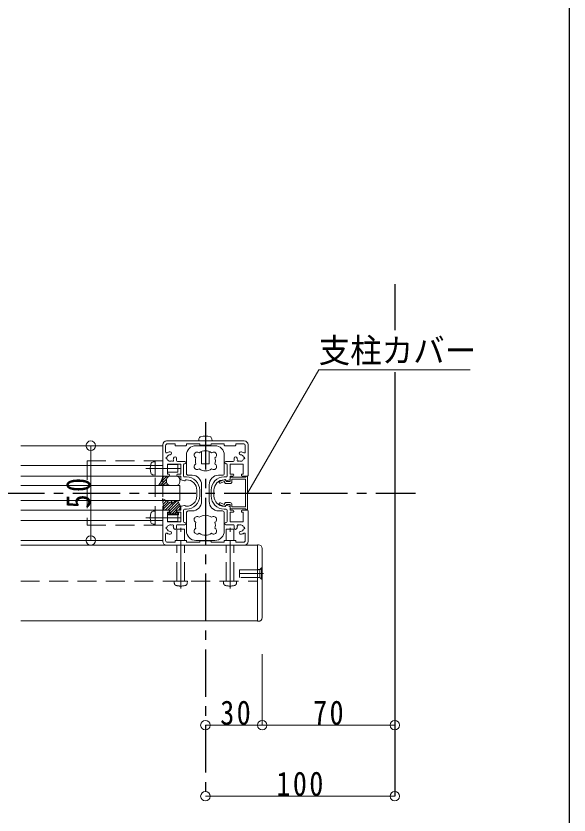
# Model space of a CAD drawing. Units: millimetres at full size, sheet at 1:5. Extents: x -1050 to 1050, y -742 to 742.
# Drawn here: x 698 to 990, y -421.7 to 0 of the extents above; entities that cross this region are included whole.
import ezdxf
from ezdxf.enums import TextEntityAlignment as Align

# ---------------------------------------------------------------- set-up
doc = ezdxf.new("R2010")
doc.units = ezdxf.units.MM
doc.header["$LTSCALE"] = 5
for name, pattern in [('CHAIN1', [8, 5, -1, 1, -1]), ('DASHED1', [1.8, 1.2, -0.6]), ('DASHED2', [3, 2, -1])]:
    doc.linetypes.add(name, pattern=pattern)
for name, color, linetype in [('0-0_通り芯', 7, 'CHAIN1'), ('0-1_躯体', 134, 'Continuous'), ('1-5_図枠1_1', 7, 'Continuous')]:
    doc.layers.add(name, color=color, linetype=linetype)
for name, color, linetype, lineweight in [('0-3_寸法', 54, 'Continuous', 20), ('0-4_手摺部材', 92, 'Continuous', 20), ('0-6_パネル', 4, 'Continuous', 20), ('0-7_ガラス', 6, 'Continuous', 20), ('0-8_その他', 11, 'Continuous', 20), ('0-9_文字', 3, 'Continuous', 20), ('0-A_支柱', 6, 'Continuous', 20), ('0-B_足元', 4, 'Continuous', 20)]:
    doc.layers.add(name, color=color, linetype=linetype, lineweight=lineweight)
doc.styles.add('ＭＳ ゴシック', font='')
doc.styles.get('ＭＳ ゴシック').set_extended_font_data('MS Gothic')

# ---------------------------------------------------------------- blocks, each defined once
blk = doc.blocks.new('dimension_origin')
at = {"color": 0, "linetype": 'Continuous', "lineweight": -2}
blk.add_circle((0, 0), 1.25, dxfattribs=at)

msp = doc.modelspace()

# ---------------------------------------------------------------- linework, layer by layer
at = {"layer": '0-0_通り芯'}
for p, q in [((798.02, -214.293), (798.02, -411.793)), ((-151.98, -251.793), (909.011, -251.793))]:
    msp.add_line(p, q, dxfattribs=at)
at = {"layer": '0-1_躯体'}
for p, q in [((898.02, -141.531), (898.02, -165.832)), ((898.02, -188.063), (898.02, -411.793))]:
    msp.add_line(p, q, dxfattribs=at)
at = {"layer": '0-3_寸法'}
for p, q in [((737.484, -226.793), (737.484, -276.793)), ((828.02, -374.293), (828.02, -336.793)), ((798.02, -374.293), (828.02, -374.293)), ((828.02, -374.293), (898.02, -374.293)), ((898.02, -411.793), (798.02, -411.793))]:
    msp.add_line(p, q, dxfattribs=at)
at = {"layer": '0-3_寸法', "linetype": 'DASHED2'}
for p, q in [((735.52, -234.793), (735.52, -268.793)), ((775.52, -234.793), (735.52, -234.793)), ((771.52, -268.793), (771.52, -234.793)), ((775.52, -268.793), (775.52, -234.793)), ((735.52, -268.793), (775.52, -268.793)), ((827.62, -291.293), (826.72, -292.293)), ((828.02, -291.293), (827.62, -291.293)), ((828.02, -291.293), (828.02, -297.293)), ((827.62, -297.293), (826.72, -296.293)), ((828.02, -297.293), (827.62, -297.293))]:
    msp.add_line(p, q, dxfattribs=at)
at = {"layer": '0-3_寸法', "linetype": 'CHAIN1'}
msp.add_line((816.02, -294.293), (828.616, -294.293), dxfattribs=at)
at = {"layer": '0-3_寸法', "linetype": 'DASHED2'}
msp.add_lwpolyline([(826.72, -296.293), (816.02, -296.293), (816.02, -292.293), (826.72, -292.293)], close=True, dxfattribs=at)
at = {"layer": '0-4_手摺部材'}
for p, q in [((775.52, -226.793), (700.52, -226.793)), ((770.401, -235.391), (771.52, -235.293)), ((771.52, -235.293), (771.52, -242.293)), ((700.52, -237.293), (775.52, -237.293)), ((778.097, -236.793), (783.52, -236.793)), ((783.52, -240.793), (783.52, -236.793)), ((775.52, -242.793), (700.52, -242.793)), ((770.401, -242.195), (771.52, -242.293)), ((778.02, -240.793), (783.52, -240.793)), ((775.52, -260.793), (700.52, -260.793)), ((770.401, -261.391), (771.52, -261.293)), ((771.52, -261.293), (771.52, -268.293)), ((778.097, -262.793), (783.52, -262.793)), ((783.52, -266.793), (783.52, -262.793)), ((775.52, -266.293), (700.52, -266.293)), ((770.401, -268.195), (771.52, -268.293)), ((778.02, -266.793), (783.52, -266.793)), ((783.02, -270.793), (787.02, -270.793)), ((783.02, -276.793), (783.02, -270.793)), ((787.02, -276.793), (787.02, -270.793)), ((809.02, -270.793), (813.02, -270.793)), ((809.02, -276.793), (809.02, -270.793)), ((813.02, -276.793), (813.02, -270.793)), ((700.52, -276.793), (775.52, -276.793)), ((825.52, -279.093), (825.52, -319.493)), ((825.52, -279.093), (826.02, -279.093)), ((828.02, -281.093), (828.02, -317.493)), ((825.52, -319.493), (826.02, -319.493))]:
    msp.add_line(p, q, dxfattribs=at)
at = {"layer": '0-4_手摺部材', "linetype": 'CHAIN1'}
for p, q in [((766.52, -238.793), (784.622, -238.793)), ((766.52, -264.793), (784.622, -264.793)), ((785.02, -302.209), (785.02, -270.134)), ((811.02, -302.209), (811.02, -270.134))]:
    msp.add_line(p, q, dxfattribs=at)
at = {"layer": '0-4_手摺部材', "linetype": 'DASHED2'}
for p, q in [((783.02, -298.293), (783.02, -279.293)), ((787.02, -298.293), (787.02, -279.293)), ((809.02, -298.293), (809.02, -279.293)), ((813.02, -298.293), (813.02, -279.293)), ((781.618, -299.412), (781.52, -298.293)), ((788.52, -298.293), (781.52, -298.293)), ((788.422, -299.412), (788.52, -298.293)), ((807.618, -299.412), (807.52, -298.293)), ((814.52, -298.293), (807.52, -298.293)), ((814.422, -299.412), (814.52, -298.293))]:
    msp.add_line(p, q, dxfattribs=at)
at = {"layer": '0-4_手摺部材', "linetype": 'DASHED1'}
for p, q in [((826.72, -292.193), (825.52, -292.193)), ((827.62, -291.293), (828.02, -291.293)), ((827.62, -291.293), (827.62, -297.293)), ((826.72, -296.393), (825.52, -296.393)), ((827.62, -297.293), (826.72, -296.393)), ((827.62, -297.293), (828.02, -297.293))]:
    msp.add_line(p, q, dxfattribs=at)
msp.add_lwpolyline([(826.72, -296.393), (826.72, -292.193), (827.62, -291.293)], dxfattribs=at)
at = {"layer": '0-4_手摺部材'}
for centre, radius, start, end in [((770.514, -236.686), 1.3, 94.99997, 164.11918), ((777.92, -238.793), 9, 164.11916, 195.88085), ((770.514, -240.9), 1.3, 195.88083, 264.99995), ((770.514, -262.686), 1.3, 94.99997, 164.11918), ((777.92, -264.793), 9, 164.11916, 195.88085), ((770.514, -266.9), 1.3, 195.88083, 264.99995), ((826.02, -281.093), 2, 0, 90), ((826.02, -317.493), 2, 270, 360)]:
    msp.add_arc(centre, radius, start, end, dxfattribs=at)
at = {"layer": '0-4_手摺部材', "linetype": 'DASHED2'}
for centre, radius, start, end in [((782.913, -299.299), 1.3, 185, 254.11915), ((787.127, -299.299), 1.3, 285.88085, 355), ((808.913, -299.299), 1.3, 185, 254.11915), ((813.127, -299.299), 1.3, 285.88085, 355), ((785.02, -291.893), 9, 254.11915, 285.88085), ((811.02, -291.893), 9, 254.11915, 285.88085)]:
    msp.add_arc(centre, radius, start, end, dxfattribs=at)
at = {"layer": '0-6_パネル'}
for p, q in [((700.52, -279.293), (825.52, -279.293)), ((825.52, -279.293), (825.52, -319.293)), ((825.52, -319.293), (700.52, -319.293))]:
    msp.add_line(p, q, dxfattribs=at)
at = {"layer": '0-6_パネル', "linetype": 'DASHED2'}
msp.add_line((700.52, -298.293), (825.52, -298.293), dxfattribs=at)
at = {"layer": '0-7_ガラス'}
msp.add_line((700.52, -255.793), (784.52, -255.793), dxfattribs=at)
msp.add_lwpolyline([(784.52, -255.793), (784.52, -247.793), (700.52, -247.793)], dxfattribs=at)
at = {"layer": '0-8_その他'}
for p, q in [((774.159, -247.793), (777.52, -244.432)), ((774.365, -246.173), (777.52, -243.018)), ((775.312, -243.812), (776.331, -242.793)), ((777.52, -242.793), (775.52, -242.793)), ((779.52, -242.793), (782.52, -242.793)), ((811.02, -245.768), (811.02, -243.743)), ((819.12, -244.443), (812.02, -244.443)), ((812.02, -245.768), (812.02, -244.443)), ((819.12, -244.443), (819.12, -259.143)), ((820.02, -242.943), (819.744, -242.943)), ((820.32, -243.243), (820.32, -260.343)), ((777.52, -247.793), (773.365, -247.793)), ((775.574, -247.793), (777.52, -245.847)), ((776.988, -247.793), (777.52, -247.261)), ((777.52, -245.793), (777.52, -244.793)), ((782.52, -247.793), (779.52, -247.793)), ((784.52, -244.793), (784.52, -245.793)), ((808.21, -244.614), (805.637, -245.628)), ((806.003, -246.558), (807.993, -245.774)), ((808.432, -246.608), (807.993, -245.774)), ((809.12, -245.768), (808.585, -244.753)), ((811.02, -246.768), (808.698, -246.768)), ((811.02, -245.768), (809.12, -245.768)), ((775.439, -254.985), (776.002, -260.613)), ((775.44, -254.997), (775.561, -254.877)), ((775.569, -256.283), (776.485, -255.367)), ((779.87, -257.179), (775.586, -254.886)), ((775.698, -257.568), (777.406, -255.86)), ((775.826, -258.854), (778.327, -256.353)), ((775.955, -260.14), (779.248, -256.846)), ((776.716, -260.793), (780.27, -257.239)), ((778.13, -260.793), (783.13, -255.793)), ((779.22, -261.117), (783.748, -256.589)), ((779.87, -255.793), (779.87, -257.179)), ((779.87, -256.224), (780.27, -255.824)), ((779.97, -255.693), (780.17, -255.693)), ((780.27, -257.393), (782.27, -255.793)), ((780.27, -255.793), (780.27, -257.393)), ((783.27, -255.793), (782.27, -255.793)), ((784.77, -258.293), (783.27, -255.793)), ((806.003, -257.028), (807.993, -257.812)), ((808.432, -256.978), (807.993, -257.812)), ((811.02, -256.818), (808.698, -256.818)), ((776.02, -260.793), (779.22, -260.793)), ((778.458, -263.293), (784.278, -257.473)), ((779.22, -262.093), (779.22, -260.793)), ((779.873, -263.293), (784.77, -258.396)), ((782.82, -260.793), (784.62, -260.793)), ((782.82, -262.093), (782.82, -260.793)), ((783.787, -260.793), (784.77, -259.81)), ((784.77, -258.293), (784.77, -260.643)), ((808.21, -258.972), (805.637, -257.958)), ((809.12, -257.818), (808.585, -258.833)), ((811.02, -257.818), (809.12, -257.818)), ((811.02, -257.818), (811.02, -259.843)), ((812.02, -257.818), (812.02, -259.143)), ((819.12, -259.143), (812.02, -259.143)), ((820.02, -260.643), (819.744, -260.643)), ((778.27, -262.093), (778.27, -263.293)), ((778.27, -262.093), (779.22, -262.093)), ((778.27, -263.293), (783.77, -263.293)), ((781.287, -263.293), (782.82, -261.76)), ((782.701, -263.293), (783.77, -262.224))]:
    msp.add_line(p, q, dxfattribs=at)
for points in [[(775.52, -242.793), (775.517, -242.809), (775.508, -242.856), (775.494, -242.933), (775.474, -243.038), (775.449, -243.168), (775.419, -243.32), (775.384, -243.489), (775.344, -243.672), (775.3, -243.864), (775.25, -244.06), (775.197, -244.254), (775.141, -244.441), (775.084, -244.617), (775.029, -244.776), (774.977, -244.913), (774.933, -245.025), (774.899, -245.107), (774.878, -245.158), (774.871, -245.175), (774.863, -245.192), (774.841, -245.243), (774.803, -245.326), (774.75, -245.44), (774.681, -245.582), (774.596, -245.749), (774.496, -245.937), (774.384, -246.14), (774.262, -246.353), (774.133, -246.571), (774.002, -246.786), (773.873, -246.994), (773.752, -247.187), (773.641, -247.361), (773.546, -247.511), (773.468, -247.632), (773.411, -247.72), (773.376, -247.775), (773.365, -247.793)], [(819.532, -243.031), (819.12, -243.443), (811.32, -243.443)], [(819.532, -260.555), (819.12, -260.143), (811.32, -260.143)], [(782.82, -262.093), (783.77, -262.093), (783.77, -263.293)]]:
    msp.add_lwpolyline(points, dxfattribs=at)
for centre, radius, start, end in [((779.52, -244.793), 2, 90, 180), ((782.52, -244.793), 2, 360, 90), ((808.32, -244.893), 0.3, 27.77884, 111.50514), ((811.32, -243.743), 0.3, 90, 180), ((819.744, -243.243), 0.3, 90, 135), ((820.02, -243.243), 0.3, 0, 90), ((779.52, -245.793), 2, 180, 270), ((782.52, -245.793), 2, 270, 360), ((805.82, -246.093), 0.5, 111.50514, 291.50514), ((808.698, -246.468), 0.3, 207.77884, 270), ((811.02, -245.768), 1, 270, 360), ((775.539, -254.975), 0.1, 61.84892, 185.71059), ((779.97, -255.793), 0.1, 90, 180), ((780.17, -255.793), 0.1, 0, 90), ((805.82, -257.493), 0.5, 68.49486, 248.49486), ((808.698, -257.118), 0.3, 90, 152.22116), ((811.02, -257.818), 1, 0, 90), ((776.201, -260.593), 0.2, 185.71059, 270), ((784.62, -260.643), 0.15, 270, 360), ((808.32, -258.693), 0.3, 248.49486, 332.22116), ((811.32, -259.843), 0.3, 180, 270), ((819.744, -260.343), 0.3, 225, 270), ((820.02, -260.343), 0.3, 270, 360)]:
    msp.add_arc(centre, radius, start, end, dxfattribs=at)
at = {"layer": '0-9_文字'}
msp.add_lwpolyline([(820.32, -251.793), (857.848, -186.793), (937.848, -186.793)], dxfattribs=at)
at = {"layer": '0-A_支柱'}
for p, q in [((794.618, -223.174), (794.52, -224.293)), ((801.422, -223.174), (801.52, -224.293)), ((775.52, -242.493), (775.52, -226.293)), ((777.02, -226.793), (777.02, -230.121)), ((777.52, -224.293), (818.52, -224.293)), ((782.02, -225.793), (778.02, -225.793)), ((782.02, -225.793), (782.02, -226.493)), ((787.72, -226.793), (782.32, -226.793)), ((788.02, -225.793), (788.02, -226.493)), ((795.02, -225.793), (788.02, -225.793)), ((794.52, -224.293), (801.52, -224.293)), ((795.02, -225.793), (795.02, -226.243)), ((795.32, -226.543), (800.72, -226.543)), ((801.02, -225.793), (808.02, -225.793)), ((801.02, -225.793), (801.02, -226.243)), ((808.02, -225.793), (808.02, -226.493)), ((808.32, -226.793), (813.72, -226.793)), ((814.02, -225.793), (814.02, -226.493)), ((814.02, -225.793), (818.02, -225.793)), ((819.02, -226.793), (819.02, -230.121)), ((820.52, -242.493), (820.52, -226.293)), ((782.82, -233.421), (782.82, -234.593)), ((783.32, -235.093), (787.17, -235.093)), ((812.72, -235.093), (808.87, -235.093)), ((813.22, -233.421), (813.22, -234.593)), ((778.02, -236.593), (778.02, -241.793)), ((785.02, -236.593), (778.02, -236.593)), ((785.02, -236.593), (785.02, -241.793)), ((786.52, -236.793), (786.52, -242.793)), ((787.17, -236.293), (787.02, -236.293)), ((808.87, -236.293), (809.02, -236.293)), ((809.52, -236.793), (809.52, -242.793)), ((811.02, -236.593), (818.02, -236.593)), ((811.02, -236.593), (811.02, -241.793)), ((818.02, -236.593), (818.02, -241.793)), ((778.52, -242.793), (775.82, -242.793)), ((778.72, -241.793), (778.02, -241.793)), ((779.02, -242.093), (779.02, -242.293)), ((783.02, -242.093), (783.02, -242.293)), ((785.02, -241.793), (783.32, -241.793)), ((783.52, -242.793), (785.02, -242.793)), ((785.02, -242.793), (785.02, -244.56)), ((788.02, -243.293), (787.02, -243.293)), ((808.02, -243.293), (809.02, -243.293)), ((811.02, -241.793), (812.72, -241.793)), ((812.52, -242.793), (811.02, -242.793)), ((811.02, -242.793), (811.02, -244.56)), ((813.02, -242.093), (813.02, -242.293)), ((817.02, -242.093), (817.02, -242.293)), ((817.32, -241.793), (818.02, -241.793)), ((817.52, -242.793), (820.22, -242.793)), ((785.246, -244.85), (786.946, -245.284)), ((787.52, -244.793), (787.268, -245.162)), ((788.02, -244.793), (787.52, -244.793)), ((808.02, -244.793), (808.52, -244.793)), ((808.52, -244.793), (808.772, -245.162)), ((810.794, -244.85), (809.094, -245.284)), ((793.52, -253.293), (793.52, -250.293)), ((795.02, -253.293), (795.02, -250.293)), ((801.02, -253.293), (801.02, -250.293)), ((802.52, -253.293), (802.52, -250.293)), ((775.52, -261.093), (775.52, -277.293)), ((778.52, -260.793), (775.82, -260.793)), ((779.02, -261.493), (779.02, -261.293)), ((783.02, -261.493), (783.02, -261.293)), ((783.52, -260.793), (785.02, -260.793)), ((785.02, -260.793), (785.02, -259.026)), ((785.246, -258.735), (786.946, -258.302)), ((786.52, -266.793), (786.52, -260.793)), ((788.02, -260.293), (787.02, -260.293)), ((787.52, -258.793), (787.268, -258.424)), ((788.02, -258.793), (787.52, -258.793)), ((808.02, -258.793), (808.52, -258.793)), ((808.02, -260.293), (809.02, -260.293)), ((808.52, -258.793), (808.772, -258.424)), ((810.794, -258.735), (809.094, -258.302)), ((809.52, -266.793), (809.52, -260.793)), ((811.02, -260.793), (811.02, -259.026)), ((812.52, -260.793), (811.02, -260.793)), ((813.02, -261.493), (813.02, -261.293)), ((817.02, -261.493), (817.02, -261.293)), ((817.52, -260.793), (820.22, -260.793)), ((820.52, -261.093), (820.52, -277.293)), ((778.72, -261.793), (778.02, -261.793)), ((778.02, -266.993), (778.02, -261.793)), ((785.02, -261.793), (783.32, -261.793)), ((785.02, -266.993), (785.02, -261.793)), ((811.02, -261.793), (812.72, -261.793)), ((811.02, -266.993), (811.02, -261.793)), ((817.32, -261.793), (818.02, -261.793)), ((818.02, -266.993), (818.02, -261.793)), ((785.02, -266.993), (778.02, -266.993)), ((782.82, -270.165), (782.82, -268.993)), ((783.32, -268.493), (787.17, -268.493)), ((787.17, -267.293), (787.02, -267.293)), ((808.87, -267.293), (809.02, -267.293)), ((812.72, -268.493), (808.87, -268.493)), ((811.02, -266.993), (818.02, -266.993)), ((813.22, -270.165), (813.22, -268.993)), ((777.02, -276.793), (777.02, -273.465)), ((819.02, -276.793), (819.02, -273.465)), ((782.02, -277.793), (778.02, -277.793)), ((782.02, -277.793), (782.02, -277.093)), ((787.72, -276.793), (782.32, -276.793)), ((788.02, -277.793), (788.02, -277.093)), ((795.02, -277.793), (788.02, -277.793)), ((795.02, -277.793), (795.02, -277.343)), ((795.32, -277.043), (800.72, -277.043)), ((801.02, -277.793), (801.02, -277.343)), ((801.02, -277.793), (808.02, -277.793)), ((808.02, -277.793), (808.02, -277.093)), ((808.32, -276.793), (813.72, -276.793)), ((814.02, -277.793), (814.02, -277.093)), ((814.02, -277.793), (818.02, -277.793)), ((777.52, -279.293), (818.52, -279.293))]:
    msp.add_line(p, q, dxfattribs=at)
msp.add_lwpolyline([(796.02, -229.885), (796.02, -236.293), (800.02, -236.293), (800.02, -229.885)], dxfattribs=at)
for centre, radius, start, end in [((795.913, -223.287), 1.3, 105.88085, 175), ((798.02, -230.693), 9, 74.11915, 105.88085), ((800.127, -223.287), 1.3, 5, 74.11915), ((777.52, -226.293), 2, 90, 180), ((778.02, -226.793), 1, 90, 180), ((782.32, -226.493), 0.3, 180, 270), ((787.72, -226.493), 0.3, 270, 360), ((795.32, -226.243), 0.3, 180, 270), ((800.72, -226.243), 0.3, 270, 360), ((808.32, -226.493), 0.3, 180, 270), ((813.72, -226.493), 0.3, 270, 360), ((818.02, -226.793), 1, 0, 90), ((818.52, -226.293), 2, 0, 90), ((777.52, -230.121), 0.5, 180, 302.23095), ((779.52, -233.293), 3.25, 92.4576, 122.23095), ((779.52, -233.293), 1.75, 92.4576, 163.57358), ((779.413, -230.795), 0.75, 272.4576, 92.4576), ((816.627, -230.795), 0.75, 87.5424, 267.5424), ((816.52, -233.293), 1.75, 16.42642, 87.5424), ((816.52, -233.293), 3.25, 57.76905, 87.5424), ((818.52, -230.121), 0.5, 237.76905, 360), ((777.77, -233.293), 0.5, 81.78679, 278.21321), ((779.52, -233.293), 1.75, 196.42642, 298.57358), ((780.757, -234.53), 0.5, 216.78679, 53.21321), ((779.52, -233.293), 1.75, 331.42642, 357.0989), ((782.043, -233.421), 0.777, 0, 177.0989), ((783.32, -234.593), 0.5, 180, 270), ((787.17, -235.693), 0.6, 270, 90), ((808.87, -235.693), 0.6, 90, 270), ((812.72, -234.593), 0.5, 270, 360), ((813.997, -233.421), 0.777, 2.9011, 180), ((816.52, -233.293), 1.75, 182.9011, 208.57358), ((815.283, -234.53), 0.5, 126.78679, 323.21321), ((816.52, -233.293), 1.75, 241.42642, 343.57358), ((818.27, -233.293), 0.5, 261.78679, 98.21321), ((787.02, -236.793), 0.5, 90, 180), ((809.02, -236.793), 0.5, 0, 90), ((775.82, -242.493), 0.3, 180, 270), ((778.52, -242.293), 0.5, 270, 360), ((778.72, -242.093), 0.3, 0, 90), ((783.32, -242.093), 0.3, 90, 180), ((783.52, -242.293), 0.5, 180, 270), ((785.32, -244.56), 0.3, 180, 255.70562), ((787.02, -242.793), 0.5, 180, 270), ((788.02, -250.293), 7, 0, 90), ((808.02, -250.293), 7, 90, 180), ((809.02, -242.793), 0.5, 270, 360), ((810.72, -244.56), 0.3, 284.29438, 360), ((812.52, -242.293), 0.5, 270, 360), ((812.72, -242.093), 0.3, 0, 90), ((817.32, -242.093), 0.3, 90, 180), ((817.52, -242.293), 0.5, 180, 270), ((820.22, -242.493), 0.3, 270, 360), ((787.02, -244.993), 0.3, 255.70562, 325.65592), ((788.02, -250.293), 5.5, 0, 90), ((808.02, -250.293), 5.5, 90, 180), ((809.02, -244.993), 0.3, 214.34408, 284.29438), ((788.02, -253.293), 7, 270, 360), ((788.02, -253.293), 5.5, 270, 360), ((808.02, -253.293), 7, 180, 270), ((808.02, -253.293), 5.5, 180, 270), ((775.82, -261.093), 0.3, 90, 180), ((778.52, -261.293), 0.5, 0, 90), ((783.52, -261.293), 0.5, 90, 180), ((785.32, -259.026), 0.3, 104.29438, 180), ((787.02, -260.793), 0.5, 90, 180), ((787.02, -258.593), 0.3, 34.34408, 104.29438), ((809.02, -258.593), 0.3, 75.70562, 145.65592), ((809.02, -260.793), 0.5, 0, 90), ((810.72, -259.026), 0.3, 0, 75.70562), ((812.52, -261.293), 0.5, 0, 90), ((817.52, -261.293), 0.5, 90, 180), ((820.22, -261.093), 0.3, 0, 90), ((778.72, -261.493), 0.3, 270, 360), ((783.32, -261.493), 0.3, 180, 270), ((812.72, -261.493), 0.3, 270, 360), ((817.32, -261.493), 0.3, 180, 270), ((777.77, -270.293), 0.5, 81.78679, 278.21321), ((779.52, -270.293), 1.75, 61.42642, 163.57358), ((780.757, -269.055), 0.5, 306.78679, 143.21321), ((779.52, -270.293), 1.75, 2.9011, 28.57358), ((783.32, -268.993), 0.5, 90, 180), ((787.02, -266.793), 0.5, 180, 270), ((787.17, -267.893), 0.6, 270, 90), ((808.87, -267.893), 0.6, 90, 270), ((809.02, -266.793), 0.5, 270, 360), ((812.72, -268.993), 0.5, 0, 90), ((816.52, -270.293), 1.75, 151.42642, 177.0989), ((815.283, -269.055), 0.5, 36.78679, 233.21321), ((816.52, -270.293), 1.75, 16.42642, 118.57358), ((818.27, -270.293), 0.5, 261.78679, 98.21321), ((777.52, -273.465), 0.5, 57.76905, 180), ((779.52, -270.293), 3.25, 237.76905, 267.5424), ((779.52, -270.293), 1.75, 196.42642, 267.5424), ((779.413, -272.791), 0.75, 267.5424, 87.5424), ((782.043, -270.165), 0.777, 182.9011, 360), ((813.997, -270.165), 0.777, 180, 357.0989), ((816.627, -272.791), 0.75, 92.4576, 272.4576), ((816.52, -270.293), 1.75, 272.4576, 343.57358), ((816.52, -270.293), 3.25, 272.4576, 302.23095), ((818.52, -273.465), 0.5, 0, 122.23095), ((777.52, -277.293), 2, 180, 270), ((778.02, -276.793), 1, 180, 270), ((782.32, -277.093), 0.3, 90, 180), ((787.72, -277.093), 0.3, 0, 90), ((795.32, -277.343), 0.3, 90, 180), ((800.72, -277.343), 0.3, 0, 90), ((808.32, -277.093), 0.3, 90, 180), ((813.72, -277.093), 0.3, 0, 90), ((818.02, -276.793), 1, 270, 360), ((818.52, -277.293), 2, 270, 360)]:
    msp.add_arc(centre, radius, start, end, dxfattribs=at)
at = {"layer": '0-B_足元'}
for p, q in [((803.02, -226.793), (793.02, -226.793)), ((788.02, -231.793), (788.02, -241.393)), ((808.02, -231.793), (808.02, -241.393)), ((789.02, -242.393), (791.02, -242.393)), ((805.02, -242.393), (807.02, -242.393)), ((796.02, -247.393), (796.02, -256.193)), ((800.02, -256.193), (800.02, -247.393)), ((789.02, -261.193), (791.02, -261.193)), ((805.02, -261.193), (807.02, -261.193)), ((788.02, -262.193), (788.02, -271.793)), ((808.02, -262.193), (808.02, -271.793)), ((803.02, -276.793), (793.02, -276.793))]:
    msp.add_line(p, q, dxfattribs=at)
for centre, radius, start, end in [((793.02, -231.793), 5, 90, 180), ((803.02, -231.793), 5, 0, 90), ((793.679, -231.753), 1.6, 46.31839, 243.6816), ((798.02, -234.793), 5.3, 52.3632, 127.6368), ((802.362, -231.753), 1.6, 296.3184, 133.68161), ((798.02, -234.793), 5.3, 162.3632, 197.6368), ((798.02, -234.793), 5.3, 342.3632, 17.6368), ((793.679, -237.833), 1.6, 116.3184, 313.68161), ((798.02, -234.793), 5.3, 232.36321, 307.63679), ((802.362, -237.833), 1.6, 226.31839, 63.6816), ((789.02, -241.393), 1, 180, 270), ((791.02, -247.393), 5, 0, 90), ((805.02, -247.393), 5, 90, 180), ((807.02, -241.393), 1, 270, 360), ((791.02, -256.193), 5, 270, 360), ((805.02, -256.193), 5, 180, 270), ((789.02, -262.193), 1, 90, 180), ((807.02, -262.193), 1, 0, 90), ((793.679, -265.753), 1.6, 46.31839, 243.6816), ((798.02, -268.793), 5.3, 52.3632, 127.6368), ((802.362, -265.753), 1.6, 296.3184, 133.68161), ((798.02, -268.793), 5.3, 162.3632, 197.6368), ((798.02, -268.793), 5.3, 342.3632, 17.6368), ((793.02, -271.793), 5, 180, 270), ((793.679, -271.833), 1.6, 116.3184, 313.68161), ((798.02, -268.793), 5.3, 232.36321, 307.63679), ((802.362, -271.833), 1.6, 226.31839, 63.6816), ((803.02, -271.793), 5, 270, 360)]:
    msp.add_arc(centre, radius, start, end, dxfattribs=at)
at = {"layer": '1-5_図枠1_1'}
msp.add_line((990, 682.5), (990, -707.5), dxfattribs=at)

# ---------------------------------------------------------------- block references
at = {"layer": '0-3_寸法', "xscale": 2, "yscale": 2}
for p, rotation in [((737.484, -226.793), 90), ((737.484, -276.793), 270), ((798.02, -374.293), 180), ((828.02, -374.293), 180), ((798.02, -411.793), 180)]:
    msp.add_blockref('dimension_origin', p, dxfattribs=dict(at, rotation=rotation))
for p in [(828.02, -374.293), (898.02, -374.293), (898.02, -411.793)]:
    msp.add_blockref('dimension_origin', p, dxfattribs=at)

# ---------------------------------------------------------------- texts
at = {"layer": '0-3_寸法', "insert": (737.484, -259.918), "char_height": 12.83, "attachment_point": 7, "rotation": 90, "style": 'ＭＳ ゴシック'}
msp.add_mtext('\\T1.17;\\W0.85;50', dxfattribs=at)
at = {"layer": '0-3_寸法', "char_height": 12.83, "attachment_point": 7, "style": 'ＭＳ ゴシック'}
for s, insert in [('\\T1.17;\\W0.85;30', (805.853, -374.293)), ('\\T1.17;\\W0.85;70', (854.895, -374.293)), ('\\T1.17;\\W0.85;100', (835.52, -411.793))]:
    msp.add_mtext(s, dxfattribs=dict(at, insert=insert))
at = {"layer": '0-9_文字', "style": 'ＭＳ ゴシック', "width": 0.95}
msp.add_text('支柱カバー', height=12.83, dxfattribs=at).set_placement((857.848, -186.793), align=Align.BOTTOM_LEFT)

doc.saveas('drawing.dxf')
